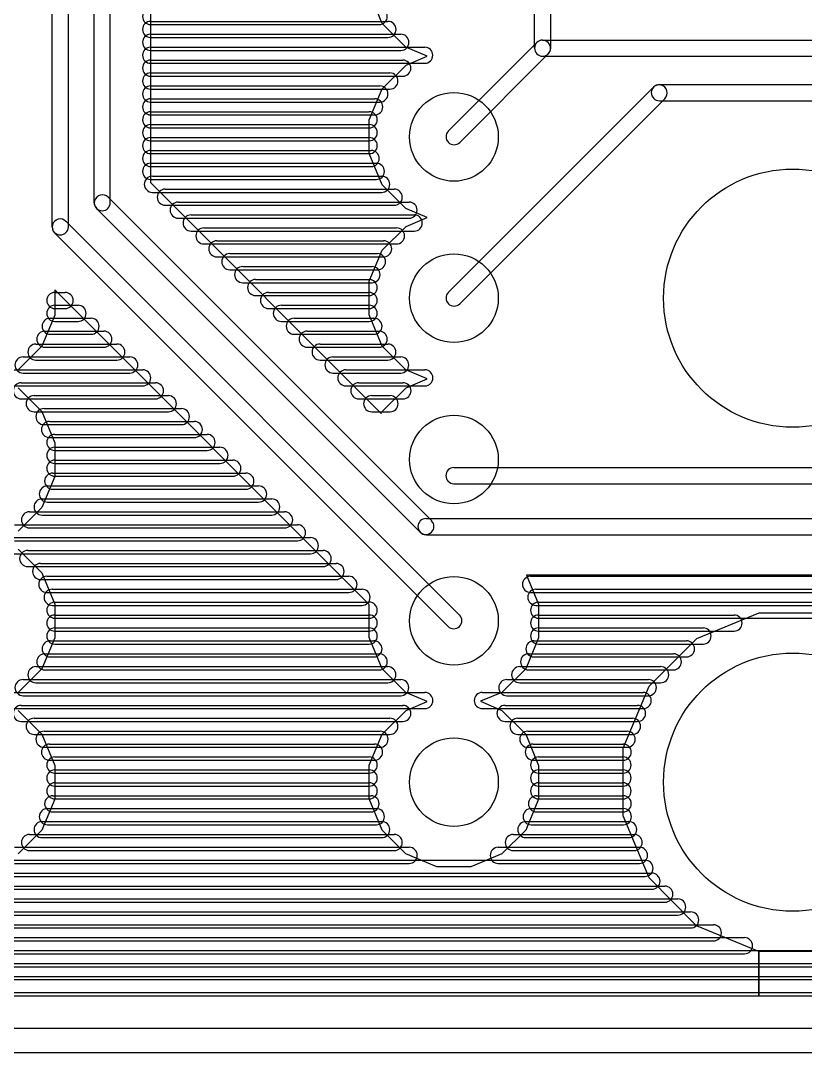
# Model space of a CAD drawing. Extents: x 4625 to 28175, y 45595 to 78045.
# Drawn here: x 16013 to 20879, y 45595 to 51990 of the extents above; entities that cross this region are included whole.
import ezdxf

# ---------------------------------------------------------------- set-up
doc = ezdxf.new("R2010")
doc.units = 0
doc.layers.add('BLACK', color=1, linetype='CONTINUOUS')

msp = doc.modelspace()

# ---------------------------------------------------------------- linework, layer by layer
at = {"layer": 'BLACK'}
for p, q in [((16469, 50862), (16469, 61976)), ((16569, 50862), (16569, 61976)), ((16819, 61976), (16819, 50987)), ((16209, 50712), (16209, 61870)), ((16309, 50712), (16309, 61870)), ((19200, 51820), (19200, 52720)), ((19300, 51820), (19300, 52720)), ((18255, 51973), (18175, 52166)), ((16819, 51986), (18291, 51986)), ((16819, 51986), (18291, 51986)), ((16819, 51986), (18291, 51986)), ((16819, 51966), (18237, 51966)), ((16819, 51966), (18237, 51966)), ((16819, 51966), (18237, 51966)), ((18402, 51825), (18255, 51973)), ((16819, 51906), (18371, 51906)), ((16819, 51906), (18371, 51906)), ((16819, 51906), (18371, 51906)), ((16819, 51886), (18291, 51886)), ((16819, 51886), (18291, 51886)), ((16819, 51886), (18291, 51886)), ((19250, 51870), (24950, 51870)), ((16819, 51826), (18519, 51826)), ((16819, 51826), (18519, 51826)), ((16819, 51826), (18519, 51826)), ((16819, 51806), (18371, 51806)), ((16819, 51806), (18371, 51806)), ((16819, 51806), (18371, 51806)), ((18535, 51770), (18402, 51825)), ((19214, 51855), (18665, 51306)), ((16819, 51746), (18383, 51746)), ((16819, 51746), (18383, 51746)), ((16819, 51746), (18383, 51746)), ((18403, 51715), (18535, 51770)), ((19285, 51784), (18736, 51235)), ((19250, 51770), (24950, 51770)), ((16819, 51726), (18519, 51726)), ((16819, 51726), (18519, 51726)), ((16819, 51726), (18519, 51726)), ((18255, 51568), (18403, 51715)), ((16819, 51666), (18303, 51666)), ((16819, 51666), (18303, 51666)), ((16819, 51666), (18303, 51666)), ((16819, 51646), (18383, 51646)), ((16819, 51646), (18383, 51646)), ((16819, 51646), (18383, 51646)), ((16819, 51586), (18241, 51586)), ((16819, 51586), (18241, 51586)), ((16819, 51586), (18241, 51586)), ((16819, 51566), (18303, 51566)), ((16819, 51566), (18303, 51566)), ((16819, 51566), (18303, 51566)), ((18175, 51375), (18255, 51568)), ((18665, 50306), (19938, 51579)), ((19974, 51594), (21050, 51594)), ((16819, 51506), (18209, 51506)), ((16819, 51506), (18209, 51506)), ((16819, 51506), (18209, 51506)), ((16819, 51486), (18241, 51486)), ((16819, 51486), (18241, 51486)), ((16819, 51486), (18241, 51486)), ((18736, 50235), (20009, 51508)), ((19974, 51494), (21050, 51494)), ((16819, 51426), (18175, 51426)), ((16819, 51426), (18175, 51426)), ((16819, 51426), (18175, 51426)), ((16819, 51406), (18209, 51406)), ((16819, 51406), (18209, 51406)), ((16819, 51406), (18209, 51406)), ((18175, 51166), (18175, 51375)), ((16819, 51346), (18175, 51346)), ((16819, 51346), (18175, 51346)), ((16819, 51346), (18175, 51346)), ((16819, 51326), (18175, 51326)), ((16819, 51326), (18175, 51326)), ((16819, 51326), (18175, 51326)), ((16819, 51266), (18175, 51266)), ((16819, 51266), (18175, 51266)), ((16819, 51266), (18175, 51266)), ((16819, 51246), (18175, 51246)), ((16819, 51246), (18175, 51246)), ((16819, 51246), (18175, 51246)), ((16819, 51186), (18187, 51186)), ((16819, 51186), (18187, 51186)), ((16819, 51186), (18187, 51186)), ((16819, 51166), (18175, 51166)), ((16819, 51166), (18175, 51166)), ((16819, 51166), (18175, 51166)), ((18255, 50973), (18175, 51166)), ((16819, 51106), (18219, 51106)), ((16819, 51106), (18219, 51106)), ((16819, 51106), (18219, 51106)), ((16819, 51086), (18187, 51086)), ((16819, 51086), (18187, 51086)), ((16819, 51086), (18187, 51086)), ((16819, 51006), (18219, 51006)), ((16819, 51006), (18219, 51006)), ((16819, 51006), (18219, 51006)), ((16819, 50987), (18249, 49556)), ((16830, 51026), (18252, 51026)), ((16830, 51026), (18252, 51026)), ((16830, 51026), (18252, 51026)), ((18402, 50825), (18255, 50973)), ((16830, 50926), (18252, 50926)), ((16830, 50926), (18252, 50926)), ((16830, 50926), (18252, 50926)), ((16910, 50946), (18330, 50946)), ((16910, 50946), (18330, 50946)), ((16910, 50946), (18330, 50946)), ((18562, 48890), (16555, 50897)), ((16910, 50846), (18330, 50846)), ((16910, 50846), (18330, 50846)), ((16910, 50846), (18330, 50846)), ((16990, 50866), (18422, 50866)), ((16990, 50866), (18422, 50866)), ((16990, 50866), (18422, 50866)), ((18491, 48819), (16484, 50826)), ((17070, 50786), (18454, 50786)), ((17070, 50786), (18454, 50786)), ((17070, 50786), (18454, 50786)), ((18535, 50770), (18402, 50825)), ((18735, 48306), (16294, 50747)), ((16990, 50766), (18422, 50766)), ((16990, 50766), (18422, 50766)), ((16990, 50766), (18422, 50766)), ((18403, 50715), (18535, 50770)), ((18664, 48235), (16223, 50676)), ((17070, 50686), (18454, 50686)), ((17070, 50686), (18454, 50686)), ((17070, 50686), (18454, 50686)), ((17150, 50706), (18344, 50706)), ((17150, 50706), (18344, 50706)), ((17150, 50706), (18344, 50706)), ((18255, 50568), (18403, 50715)), ((17150, 50606), (18344, 50606)), ((17150, 50606), (18344, 50606)), ((17150, 50606), (18344, 50606)), ((17230, 50626), (18264, 50626)), ((17230, 50626), (18264, 50626)), ((17230, 50626), (18264, 50626)), ((17230, 50526), (18264, 50526)), ((17230, 50526), (18264, 50526)), ((17230, 50526), (18264, 50526)), ((17310, 50546), (18226, 50546)), ((17310, 50546), (18226, 50546)), ((17310, 50546), (18226, 50546)), ((18175, 50375), (18255, 50568)), ((17390, 50466), (18192, 50466)), ((17390, 50466), (18192, 50466)), ((17390, 50466), (18192, 50466)), ((17310, 50446), (18226, 50446)), ((17310, 50446), (18226, 50446)), ((17310, 50446), (18226, 50446)), ((17390, 50366), (18192, 50366)), ((17390, 50366), (18192, 50366)), ((17390, 50366), (18192, 50366)), ((17470, 50386), (18174, 50386)), ((17470, 50386), (18174, 50386)), ((17470, 50386), (18174, 50386)), ((18175, 50166), (18175, 50375)), ((18175, 48371), (16225, 50321)), ((16225, 50321), (16225, 50165)), ((16225, 50306), (16289, 50306)), ((16225, 50306), (16289, 50306)), ((16225, 50306), (16289, 50306)), ((17470, 50286), (18174, 50286)), ((17470, 50286), (18174, 50286)), ((17470, 50286), (18174, 50286)), ((17550, 50306), (18174, 50306)), ((17550, 50306), (18174, 50306)), ((17550, 50306), (18174, 50306)), ((16225, 50226), (16369, 50226)), ((16225, 50226), (16369, 50226)), ((16225, 50226), (16369, 50226)), ((16225, 50206), (16289, 50206)), ((16225, 50206), (16289, 50206)), ((16225, 50206), (16289, 50206)), ((17550, 50206), (18174, 50206)), ((17550, 50206), (18174, 50206)), ((17550, 50206), (18174, 50206)), ((17630, 50226), (18174, 50226)), ((17630, 50226), (18174, 50226)), ((17630, 50226), (18174, 50226)), ((16225, 50165), (16145, 49972)), ((16196, 50146), (16450, 50146)), ((16196, 50146), (16450, 50146)), ((16196, 50146), (16450, 50146)), ((17710, 50146), (18204, 50146)), ((17710, 50146), (18204, 50146)), ((17710, 50146), (18204, 50146)), ((18255, 49973), (18175, 50166)), ((16225, 50126), (16369, 50126)), ((16225, 50126), (16369, 50126)), ((16225, 50126), (16369, 50126)), ((17630, 50126), (18174, 50126)), ((17630, 50126), (18174, 50126)), ((17630, 50126), (18174, 50126)), ((16163, 50066), (16529, 50066)), ((16163, 50066), (16529, 50066)), ((16163, 50066), (16529, 50066)), ((16196, 50046), (16450, 50046)), ((16196, 50046), (16450, 50046)), ((16196, 50046), (16450, 50046)), ((17710, 50046), (18204, 50046)), ((17710, 50046), (18204, 50046)), ((17710, 50046), (18204, 50046)), ((17790, 50066), (18236, 50066)), ((17790, 50066), (18236, 50066)), ((17790, 50066), (18236, 50066)), ((16145, 49972), (15997, 49825)), ((16108, 49986), (16610, 49986)), ((16108, 49986), (16610, 49986)), ((16108, 49986), (16610, 49986)), ((16163, 49966), (16529, 49966)), ((16163, 49966), (16529, 49966)), ((16163, 49966), (16529, 49966)), ((17790, 49966), (18236, 49966)), ((17790, 49966), (18236, 49966)), ((17790, 49966), (18236, 49966)), ((17870, 49986), (18290, 49986)), ((17870, 49986), (18290, 49986)), ((17870, 49986), (18290, 49986)), ((18402, 49825), (18255, 49973)), ((16028, 49906), (16690, 49906)), ((16028, 49906), (16690, 49906)), ((16028, 49906), (16690, 49906)), ((16108, 49886), (16610, 49886)), ((16108, 49886), (16610, 49886)), ((16108, 49886), (16610, 49886)), ((17870, 49886), (18290, 49886)), ((17870, 49886), (18290, 49886)), ((17870, 49886), (18290, 49886)), ((17950, 49906), (18370, 49906)), ((17950, 49906), (18370, 49906)), ((17950, 49906), (18370, 49906)), ((15876, 49826), (16770, 49826)), ((15876, 49826), (16770, 49826)), ((15876, 49826), (16770, 49826)), ((18030, 49826), (18520, 49826)), ((18030, 49826), (18520, 49826)), ((18030, 49826), (18520, 49826)), ((18535, 49770), (18402, 49825)), ((16028, 49806), (16690, 49806)), ((16028, 49806), (16690, 49806)), ((16028, 49806), (16690, 49806)), ((17950, 49806), (18370, 49806)), ((17950, 49806), (18370, 49806)), ((17950, 49806), (18370, 49806)), ((18403, 49715), (18535, 49770)), ((15876, 49726), (16770, 49726)), ((15876, 49726), (16770, 49726)), ((15876, 49726), (16770, 49726)), ((15998, 49715), (16145, 49567)), ((16017, 49746), (16849, 49746)), ((16017, 49746), (16849, 49746)), ((16017, 49746), (16849, 49746)), ((18030, 49726), (18520, 49726)), ((18030, 49726), (18520, 49726)), ((18030, 49726), (18520, 49726)), ((18110, 49746), (18384, 49746)), ((18110, 49746), (18384, 49746)), ((18110, 49746), (18384, 49746)), ((18255, 49568), (18403, 49715)), ((16017, 49646), (16849, 49646)), ((16017, 49646), (16849, 49646)), ((16017, 49646), (16849, 49646)), ((16097, 49666), (16929, 49666)), ((16097, 49666), (16929, 49666)), ((16097, 49666), (16929, 49666)), ((18110, 49646), (18384, 49646)), ((18110, 49646), (18384, 49646)), ((18110, 49646), (18384, 49646)), ((18190, 49666), (18304, 49666)), ((18190, 49666), (18304, 49666)), ((18190, 49666), (18304, 49666)), ((16097, 49566), (16929, 49566)), ((16097, 49566), (16929, 49566)), ((16097, 49566), (16929, 49566)), ((16145, 49567), (16225, 49374)), ((16158, 49586), (17010, 49586)), ((16158, 49586), (17010, 49586)), ((16158, 49586), (17010, 49586)), ((18190, 49566), (18304, 49566)), ((18190, 49566), (18304, 49566)), ((18190, 49566), (18304, 49566)), ((18249, 49556), (18255, 49568)), ((16192, 49506), (17090, 49506)), ((16192, 49506), (17090, 49506)), ((16192, 49506), (17090, 49506)), ((16158, 49486), (17010, 49486)), ((16158, 49486), (17010, 49486)), ((16158, 49486), (17010, 49486)), ((16192, 49406), (17090, 49406)), ((16192, 49406), (17090, 49406)), ((16192, 49406), (17090, 49406)), ((16225, 49426), (17169, 49426)), ((16225, 49426), (17169, 49426)), ((16225, 49426), (17169, 49426)), ((16225, 49374), (16225, 49165)), ((16225, 49346), (17249, 49346)), ((16225, 49346), (17249, 49346)), ((16225, 49346), (17249, 49346)), ((16225, 49326), (17169, 49326)), ((16225, 49326), (17169, 49326)), ((16225, 49326), (17169, 49326)), ((16225, 49266), (17329, 49266)), ((16225, 49266), (17329, 49266)), ((16225, 49266), (17329, 49266)), ((16225, 49246), (17249, 49246)), ((16225, 49246), (17249, 49246)), ((16225, 49246), (17249, 49246)), ((16212, 49186), (17410, 49186)), ((16212, 49186), (17410, 49186)), ((16212, 49186), (17410, 49186)), ((18700, 49220), (21496, 49220)), ((16225, 49165), (16145, 48972)), ((16225, 49166), (17329, 49166)), ((16225, 49166), (17329, 49166)), ((16225, 49166), (17329, 49166)), ((18700, 49120), (21496, 49120)), ((16179, 49106), (17489, 49106)), ((16179, 49106), (17489, 49106)), ((16179, 49106), (17489, 49106)), ((16212, 49086), (17410, 49086)), ((16212, 49086), (17410, 49086)), ((16212, 49086), (17410, 49086)), ((16146, 49026), (17570, 49026)), ((16146, 49026), (17570, 49026)), ((16146, 49026), (17570, 49026)), ((16179, 49006), (17489, 49006)), ((16179, 49006), (17489, 49006)), ((16179, 49006), (17489, 49006)), ((16145, 48972), (15997, 48825)), ((16068, 48946), (17650, 48946)), ((16068, 48946), (17650, 48946)), ((16068, 48946), (17650, 48946)), ((16146, 48926), (17570, 48926)), ((16146, 48926), (17570, 48926)), ((16146, 48926), (17570, 48926)), ((15974, 48866), (17730, 48866)), ((15974, 48866), (17730, 48866)), ((15974, 48866), (17730, 48866)), ((18527, 48904), (24915, 48904)), ((16068, 48846), (17650, 48846)), ((16068, 48846), (17650, 48846)), ((16068, 48846), (17650, 48846)), ((18527, 48804), (24915, 48804)), ((15948, 48786), (17810, 48786)), ((15948, 48786), (17810, 48786)), ((15948, 48786), (17810, 48786)), ((15974, 48766), (17730, 48766)), ((15974, 48766), (17730, 48766)), ((15974, 48766), (17730, 48766)), ((15948, 48686), (17810, 48686)), ((15948, 48686), (17810, 48686)), ((15948, 48686), (17810, 48686)), ((15998, 48715), (16145, 48567)), ((16057, 48706), (17889, 48706)), ((16057, 48706), (17889, 48706)), ((16057, 48706), (17889, 48706)), ((16057, 48606), (17889, 48606)), ((16057, 48606), (17889, 48606)), ((16057, 48606), (17889, 48606)), ((16137, 48626), (17969, 48626)), ((16137, 48626), (17969, 48626)), ((16137, 48626), (17969, 48626)), ((16145, 48567), (16225, 48374)), ((16175, 48546), (18049, 48546)), ((16175, 48546), (18049, 48546)), ((16175, 48546), (18049, 48546)), ((22049, 48554), (19150, 48554)), ((19150, 48554), (19225, 48374)), ((19175, 48546), (22025, 48546)), ((19175, 48546), (22025, 48546)), ((19175, 48546), (22025, 48546)), ((16137, 48526), (17969, 48526)), ((16137, 48526), (17969, 48526)), ((16137, 48526), (17969, 48526)), ((16175, 48446), (18049, 48446)), ((16175, 48446), (18049, 48446)), ((16175, 48446), (18049, 48446)), ((16208, 48466), (18130, 48466)), ((16208, 48466), (18130, 48466)), ((16208, 48466), (18130, 48466)), ((19175, 48446), (22025, 48446)), ((19175, 48446), (22025, 48446)), ((19175, 48446), (22025, 48446)), ((19208, 48466), (21992, 48466)), ((19208, 48466), (21992, 48466)), ((19208, 48466), (21992, 48466)), ((16208, 48366), (18130, 48366)), ((16208, 48366), (18130, 48366)), ((16208, 48366), (18130, 48366)), ((16225, 48386), (18175, 48386)), ((16225, 48386), (18175, 48386)), ((16225, 48386), (18175, 48386)), ((16225, 48374), (16225, 48165)), ((18175, 48166), (18175, 48371)), ((19208, 48366), (21992, 48366)), ((19208, 48366), (21992, 48366)), ((19208, 48366), (21992, 48366)), ((19225, 48386), (21975, 48386)), ((19225, 48386), (21975, 48386)), ((19225, 48386), (21975, 48386)), ((19225, 48374), (19225, 48165)), ((16225, 48306), (18175, 48306)), ((16225, 48306), (18175, 48306)), ((16225, 48306), (18175, 48306)), ((19225, 48306), (20437, 48306)), ((19225, 48306), (20437, 48306)), ((19225, 48306), (20437, 48306)), ((20206, 48160), (20592, 48320)), ((20592, 48320), (21010, 48320)), ((16225, 48286), (18175, 48286)), ((16225, 48286), (18175, 48286)), ((16225, 48286), (18175, 48286)), ((16225, 48226), (18175, 48226)), ((16225, 48226), (18175, 48226)), ((16225, 48226), (18175, 48226)), ((19225, 48286), (21975, 48286)), ((19225, 48286), (21975, 48286)), ((19225, 48286), (21975, 48286)), ((19225, 48226), (20245, 48226)), ((19225, 48226), (20245, 48226)), ((19225, 48226), (20245, 48226)), ((16225, 48165), (16145, 47972)), ((16225, 48206), (18175, 48206)), ((16225, 48206), (18175, 48206)), ((16225, 48206), (18175, 48206)), ((18255, 47973), (18175, 48166)), ((19225, 48165), (19145, 47972)), ((19225, 48206), (20437, 48206)), ((19225, 48206), (20437, 48206)), ((19225, 48206), (20437, 48206)), ((19910, 47865), (20206, 48160)), ((16196, 48146), (18204, 48146)), ((16196, 48146), (18204, 48146)), ((16196, 48146), (18204, 48146)), ((16225, 48126), (18175, 48126)), ((16225, 48126), (18175, 48126)), ((16225, 48126), (18175, 48126)), ((19196, 48146), (20142, 48146)), ((19196, 48146), (20142, 48146)), ((19196, 48146), (20142, 48146)), ((19225, 48126), (20245, 48126)), ((19225, 48126), (20245, 48126)), ((19225, 48126), (20245, 48126)), ((16163, 48066), (18237, 48066)), ((16163, 48066), (18237, 48066)), ((16163, 48066), (18237, 48066)), ((16196, 48046), (18204, 48046)), ((16196, 48046), (18204, 48046)), ((16196, 48046), (18204, 48046)), ((19163, 48066), (20061, 48066)), ((19163, 48066), (20061, 48066)), ((19163, 48066), (20061, 48066)), ((19196, 48046), (20142, 48046)), ((19196, 48046), (20142, 48046)), ((19196, 48046), (20142, 48046)), ((16145, 47972), (15997, 47825)), ((16108, 47986), (18290, 47986)), ((16108, 47986), (18290, 47986)), ((16108, 47986), (18290, 47986)), ((18402, 47825), (18255, 47973)), ((19145, 47972), (18997, 47825)), ((19108, 47986), (19982, 47986)), ((19108, 47986), (19982, 47986)), ((19108, 47986), (19982, 47986)), ((16028, 47906), (18370, 47906)), ((16028, 47906), (18370, 47906)), ((16028, 47906), (18370, 47906)), ((16163, 47966), (18237, 47966)), ((16163, 47966), (18237, 47966)), ((16163, 47966), (18237, 47966)), ((19028, 47906), (19906, 47906)), ((19028, 47906), (19906, 47906)), ((19028, 47906), (19906, 47906)), ((19163, 47966), (20061, 47966)), ((19163, 47966), (20061, 47966)), ((19163, 47966), (20061, 47966)), ((16108, 47886), (18290, 47886)), ((16108, 47886), (18290, 47886)), ((16108, 47886), (18290, 47886)), ((19108, 47886), (19982, 47886)), ((19108, 47886), (19982, 47886)), ((19108, 47886), (19982, 47886)), ((19750, 47480), (19910, 47865)), ((15876, 47826), (18520, 47826)), ((15876, 47826), (18520, 47826)), ((15876, 47826), (18520, 47826)), ((16028, 47806), (18370, 47806)), ((16028, 47806), (18370, 47806)), ((16028, 47806), (18370, 47806)), ((18535, 47770), (18402, 47825)), ((18997, 47825), (18864, 47771)), ((18876, 47826), (19874, 47826)), ((18876, 47826), (19874, 47826)), ((18876, 47826), (19874, 47826)), ((19028, 47806), (19906, 47806)), ((19028, 47806), (19906, 47806)), ((19028, 47806), (19906, 47806)), ((15876, 47726), (18520, 47726)), ((15876, 47726), (18520, 47726)), ((15876, 47726), (18520, 47726)), ((15998, 47715), (16145, 47567)), ((16017, 47746), (18383, 47746)), ((16017, 47746), (18383, 47746)), ((16017, 47746), (18383, 47746)), ((18255, 47568), (18403, 47715)), ((18403, 47715), (18535, 47770)), ((18864, 47771), (18998, 47715)), ((18876, 47726), (19874, 47726)), ((18876, 47726), (19874, 47726)), ((18876, 47726), (19874, 47726)), ((18998, 47715), (19145, 47567)), ((19017, 47746), (19839, 47746)), ((19017, 47746), (19839, 47746)), ((19017, 47746), (19839, 47746)), ((16097, 47666), (18303, 47666)), ((16097, 47666), (18303, 47666)), ((16097, 47666), (18303, 47666)), ((19097, 47666), (19807, 47666)), ((19097, 47666), (19807, 47666)), ((19097, 47666), (19807, 47666)), ((16017, 47646), (18383, 47646)), ((16017, 47646), (18383, 47646)), ((16017, 47646), (18383, 47646)), ((16158, 47586), (18242, 47586)), ((16158, 47586), (18242, 47586)), ((16158, 47586), (18242, 47586)), ((19017, 47646), (19839, 47646)), ((19017, 47646), (19839, 47646)), ((19017, 47646), (19839, 47646)), ((19158, 47586), (19774, 47586)), ((19158, 47586), (19774, 47586)), ((19158, 47586), (19774, 47586)), ((16097, 47566), (18303, 47566)), ((16097, 47566), (18303, 47566)), ((16097, 47566), (18303, 47566)), ((16145, 47567), (16225, 47374)), ((18175, 47375), (18255, 47568)), ((19097, 47566), (19807, 47566)), ((19097, 47566), (19807, 47566)), ((19097, 47566), (19807, 47566)), ((19145, 47567), (19225, 47374)), ((16158, 47486), (18242, 47486)), ((16158, 47486), (18242, 47486)), ((16158, 47486), (18242, 47486)), ((16192, 47506), (18208, 47506)), ((16192, 47506), (18208, 47506)), ((16192, 47506), (18208, 47506)), ((19158, 47486), (19774, 47486)), ((19158, 47486), (19774, 47486)), ((19158, 47486), (19774, 47486)), ((19192, 47506), (19750, 47506)), ((19192, 47506), (19750, 47506)), ((19192, 47506), (19750, 47506)), ((19750, 47062), (19750, 47480)), ((16192, 47406), (18208, 47406)), ((16192, 47406), (18208, 47406)), ((16192, 47406), (18208, 47406)), ((16225, 47426), (18175, 47426)), ((16225, 47426), (18175, 47426)), ((16225, 47426), (18175, 47426)), ((19192, 47406), (19750, 47406)), ((19192, 47406), (19750, 47406)), ((19192, 47406), (19750, 47406)), ((19225, 47426), (19749, 47426)), ((19225, 47426), (19749, 47426)), ((19225, 47426), (19749, 47426)), ((16225, 47374), (16225, 47165)), ((16225, 47346), (18175, 47346)), ((16225, 47346), (18175, 47346)), ((16225, 47346), (18175, 47346)), ((18175, 47166), (18175, 47375)), ((19225, 47374), (19225, 47165)), ((19225, 47346), (19749, 47346)), ((19225, 47346), (19749, 47346)), ((19225, 47346), (19749, 47346)), ((16225, 47326), (18175, 47326)), ((16225, 47326), (18175, 47326)), ((16225, 47326), (18175, 47326)), ((16225, 47266), (18175, 47266)), ((16225, 47266), (18175, 47266)), ((16225, 47266), (18175, 47266)), ((19225, 47326), (19749, 47326)), ((19225, 47326), (19749, 47326)), ((19225, 47326), (19749, 47326)), ((19225, 47266), (19749, 47266)), ((19225, 47266), (19749, 47266)), ((19225, 47266), (19749, 47266)), ((16225, 47246), (18175, 47246)), ((16225, 47246), (18175, 47246)), ((16225, 47246), (18175, 47246)), ((19225, 47246), (19749, 47246)), ((19225, 47246), (19749, 47246)), ((19225, 47246), (19749, 47246)), ((16225, 47165), (16145, 46972)), ((16212, 47186), (18186, 47186)), ((16212, 47186), (18186, 47186)), ((16212, 47186), (18186, 47186)), ((16225, 47166), (18175, 47166)), ((16225, 47166), (18175, 47166)), ((16225, 47166), (18175, 47166)), ((18255, 46973), (18175, 47166)), ((19225, 47165), (19145, 46972)), ((19212, 47186), (19750, 47186)), ((19212, 47186), (19750, 47186)), ((19212, 47186), (19750, 47186)), ((19225, 47166), (19749, 47166)), ((19225, 47166), (19749, 47166)), ((19225, 47166), (19749, 47166)), ((16179, 47106), (18219, 47106)), ((16179, 47106), (18219, 47106)), ((16179, 47106), (18219, 47106)), ((16212, 47086), (18186, 47086)), ((16212, 47086), (18186, 47086)), ((16212, 47086), (18186, 47086)), ((19179, 47106), (19751, 47106)), ((19179, 47106), (19751, 47106)), ((19179, 47106), (19751, 47106)), ((19212, 47086), (19750, 47086)), ((19212, 47086), (19750, 47086)), ((19212, 47086), (19750, 47086)), ((16146, 47026), (18252, 47026)), ((16146, 47026), (18252, 47026)), ((16146, 47026), (18252, 47026)), ((19146, 47026), (19784, 47026)), ((19146, 47026), (19784, 47026)), ((19146, 47026), (19784, 47026)), ((19910, 46676), (19750, 47062)), ((16145, 46972), (15997, 46825)), ((16068, 46946), (18330, 46946)), ((16068, 46946), (18330, 46946)), ((16068, 46946), (18330, 46946)), ((16179, 47006), (18219, 47006)), ((16179, 47006), (18219, 47006)), ((16179, 47006), (18219, 47006)), ((18402, 46825), (18255, 46973)), ((19145, 46972), (18997, 46825)), ((19068, 46946), (19818, 46946)), ((19068, 46946), (19818, 46946)), ((19068, 46946), (19818, 46946)), ((19179, 47006), (19751, 47006)), ((19179, 47006), (19751, 47006)), ((19179, 47006), (19751, 47006)), ((16146, 46926), (18252, 46926)), ((16146, 46926), (18252, 46926)), ((16146, 46926), (18252, 46926)), ((19146, 46926), (19784, 46926)), ((19146, 46926), (19784, 46926)), ((19146, 46926), (19784, 46926)), ((15975, 46866), (18423, 46866)), ((15975, 46866), (18423, 46866)), ((15975, 46866), (18423, 46866)), ((16068, 46846), (18330, 46846)), ((16068, 46846), (18330, 46846)), ((16068, 46846), (18330, 46846)), ((18595, 46745), (18402, 46825)), ((18997, 46825), (18804, 46745)), ((18975, 46866), (19851, 46866)), ((18975, 46866), (19851, 46866)), ((18975, 46866), (19851, 46866)), ((19068, 46846), (19818, 46846)), ((19068, 46846), (19818, 46846)), ((19068, 46846), (19818, 46846)), ((15015, 46786), (19885, 46786)), ((15015, 46786), (19885, 46786)), ((15015, 46786), (19885, 46786)), ((15975, 46766), (18423, 46766)), ((15975, 46766), (18423, 46766)), ((15975, 46766), (18423, 46766)), ((18975, 46766), (19851, 46766)), ((18975, 46766), (19851, 46766)), ((18975, 46766), (19851, 46766)), ((14970, 46706), (19928, 46706)), ((14970, 46706), (19928, 46706)), ((14970, 46706), (19928, 46706)), ((18804, 46745), (18595, 46745)), ((14890, 46626), (20008, 46626)), ((14890, 46626), (20008, 46626)), ((14890, 46626), (20008, 46626)), ((15015, 46686), (19885, 46686)), ((15015, 46686), (19885, 46686)), ((15015, 46686), (19885, 46686)), ((20205, 46380), (19910, 46676)), ((14970, 46606), (19928, 46606)), ((14970, 46606), (19928, 46606)), ((14970, 46606), (19928, 46606)), ((14810, 46546), (20088, 46546)), ((14810, 46546), (20088, 46546)), ((14810, 46546), (20088, 46546)), ((14890, 46526), (20008, 46526)), ((14890, 46526), (20008, 46526)), ((14890, 46526), (20008, 46526)), ((14730, 46466), (20168, 46466)), ((14730, 46466), (20168, 46466)), ((14730, 46466), (20168, 46466)), ((14810, 46446), (20088, 46446)), ((14810, 46446), (20088, 46446)), ((14810, 46446), (20088, 46446)), ((14587, 46386), (20309, 46386)), ((14587, 46386), (20309, 46386)), ((14587, 46386), (20309, 46386)), ((20590, 46220), (20205, 46380)), ((14394, 46306), (20502, 46306)), ((14394, 46306), (20502, 46306)), ((14394, 46306), (20502, 46306)), ((14730, 46366), (20168, 46366)), ((14730, 46366), (20168, 46366)), ((14730, 46366), (20168, 46366)), ((14587, 46286), (20309, 46286)), ((14587, 46286), (20309, 46286)), ((14587, 46286), (20309, 46286)), ((6790, 46226), (26110, 46226)), ((6790, 46226), (26110, 46226)), ((6790, 46226), (26110, 46226)), ((14394, 46206), (20502, 46206)), ((14394, 46206), (20502, 46206)), ((14394, 46206), (20502, 46206)), ((20590, 45945), (20590, 46220)), ((21008, 46220), (20590, 46220)), ((20590, 46220), (20590, 45945)), ((6710, 46146), (26188, 46146)), ((6710, 46146), (26188, 46146)), ((6710, 46146), (26188, 46146)), ((6790, 46126), (26110, 46126)), ((6790, 46126), (26110, 46126)), ((6790, 46126), (26110, 46126)), ((6630, 46066), (26268, 46066)), ((6630, 46066), (26268, 46066)), ((6630, 46066), (26268, 46066)), ((6710, 46046), (26188, 46046)), ((6710, 46046), (26188, 46046)), ((6710, 46046), (26188, 46046)), ((6630, 45966), (26268, 45966)), ((6630, 45966), (26268, 45966)), ((6630, 45966), (26268, 45966)), ((13890, 45945), (20590, 45945)), ((20590, 45945), (25395, 45945)), ((4700, 45745), (28100, 45745)), ((4700, 45595), (28100, 45595))]:
    msp.add_line(p, q, dxfattribs=at)
for centre, radius in [((18700, 51270), 275), ((20800, 50270), 800), ((18700, 50270), 275), ((18700, 49270), 275), ((18700, 48270), 275), ((20800, 47270), 800), ((18700, 47270), 275)]:
    msp.add_circle(centre, radius, dxfattribs=at)
for centre, start, end in [((16819, 52016), 90, 270), ((16819, 52016), 90, 270), ((16819, 52016), 90, 270), ((18237, 52016), 270, 450), ((18237, 52016), 270, 450), ((18237, 52016), 270, 450), ((16819, 51936), 90, 270), ((16819, 51936), 90, 270), ((16819, 51936), 90, 270), ((18291, 51936), 270, 450), ((18291, 51936), 270, 450), ((18291, 51936), 270, 450), ((16819, 51856), 90, 270), ((16819, 51856), 90, 270), ((16819, 51856), 90, 270), ((18371, 51856), 270, 450), ((18371, 51856), 270, 450), ((18371, 51856), 270, 450), ((19250, 51820), 90, 270), ((19249, 51819), -45, 135), ((16819, 51776), 90, 270), ((16819, 51776), 90, 270), ((16819, 51776), 90, 270), ((18519, 51776), 270, 450), ((18519, 51776), 270, 450), ((18519, 51776), 270, 450), ((19250, 51820), 180, 360), ((16819, 51696), 90, 270), ((16819, 51696), 90, 270), ((16819, 51696), 90, 270), ((18383, 51696), 270, 450), ((18383, 51696), 270, 450), ((18383, 51696), 270, 450), ((16819, 51616), 90, 270), ((16819, 51616), 90, 270), ((16819, 51616), 90, 270), ((18303, 51616), 270, 450), ((18303, 51616), 270, 450), ((18303, 51616), 270, 450), ((16819, 51536), 90, 270), ((16819, 51536), 90, 270), ((16819, 51536), 90, 270), ((18241, 51536), 270, 450), ((18241, 51536), 270, 450), ((18241, 51536), 270, 450), ((19974, 51544), 90, 270), ((19973, 51543), 315, 495), ((16819, 51456), 90, 270), ((16819, 51456), 90, 270), ((16819, 51456), 90, 270), ((18209, 51456), 270, 450), ((18209, 51456), 270, 450), ((18209, 51456), 270, 450), ((16819, 51376), 90, 270), ((16819, 51376), 90, 270), ((16819, 51376), 90, 270), ((18175, 51376), 270, 450), ((18175, 51376), 270, 450), ((18175, 51376), 270, 450), ((16819, 51296), 90, 270), ((16819, 51296), 90, 270), ((16819, 51296), 90, 270), ((18175, 51296), 270, 450), ((18175, 51296), 270, 450), ((18175, 51296), 270, 450), ((18701, 51271), 135, 315), ((16819, 51216), 90, 270), ((16819, 51216), 90, 270), ((16819, 51216), 90, 270), ((18175, 51216), 270, 450), ((18175, 51216), 270, 450), ((18175, 51216), 270, 450), ((16819, 51136), 90, 270), ((16819, 51136), 90, 270), ((16819, 51136), 90, 270), ((18187, 51136), 270, 450), ((18187, 51136), 270, 450), ((18187, 51136), 270, 450), ((16819, 51056), 90, 270), ((16819, 51056), 90, 270), ((16819, 51056), 90, 270), ((18219, 51056), 270, 450), ((18219, 51056), 270, 450), ((18219, 51056), 270, 450), ((16830, 50976), 90, 270), ((16830, 50976), 90, 270), ((16830, 50976), 90, 270), ((18252, 50976), 270, 450), ((18252, 50976), 270, 450), ((18252, 50976), 270, 450), ((16520, 50861), 405, 585), ((16910, 50896), 90, 270), ((16910, 50896), 90, 270), ((16910, 50896), 90, 270), ((18330, 50896), 270, 450), ((18330, 50896), 270, 450), ((18330, 50896), 270, 450), ((16519, 50862), 180, 360), ((16990, 50816), 90, 270), ((16990, 50816), 90, 270), ((16990, 50816), 90, 270), ((18422, 50816), 270, 450), ((18422, 50816), 270, 450), ((18422, 50816), 270, 450), ((17070, 50736), 90, 270), ((17070, 50736), 90, 270), ((17070, 50736), 90, 270), ((18454, 50736), 270, 450), ((18454, 50736), 270, 450), ((18454, 50736), 270, 450), ((16259, 50711), 405, 585), ((16259, 50712), 180, 360), ((17150, 50656), 90, 270), ((17150, 50656), 90, 270), ((17150, 50656), 90, 270), ((18344, 50656), 270, 450), ((18344, 50656), 270, 450), ((18344, 50656), 270, 450), ((17230, 50576), 90, 270), ((17230, 50576), 90, 270), ((17230, 50576), 90, 270), ((18264, 50576), 270, 450), ((18264, 50576), 270, 450), ((18264, 50576), 270, 450), ((17310, 50496), 90, 270), ((17310, 50496), 90, 270), ((17310, 50496), 90, 270), ((18226, 50496), 270, 450), ((18226, 50496), 270, 450), ((18226, 50496), 270, 450), ((17390, 50416), 90, 270), ((17390, 50416), 90, 270), ((17390, 50416), 90, 270), ((18192, 50416), 270, 450), ((18192, 50416), 270, 450), ((18192, 50416), 270, 450), ((17470, 50336), 90, 270), ((17470, 50336), 90, 270), ((17470, 50336), 90, 270), ((18174, 50336), 270, 450), ((18174, 50336), 270, 450), ((18174, 50336), 270, 450), ((16225, 50256), 90, 270), ((16225, 50256), 90, 270), ((16225, 50256), 90, 270), ((16289, 50256), 270, 450), ((16289, 50256), 270, 450), ((16289, 50256), 270, 450), ((17550, 50256), 90, 270), ((17550, 50256), 90, 270), ((17550, 50256), 90, 270), ((18174, 50256), 270, 450), ((18174, 50256), 270, 450), ((18174, 50256), 270, 450), ((18701, 50271), 135, 315), ((16225, 50176), 90, 270), ((16225, 50176), 90, 270), ((16225, 50176), 90, 270), ((16369, 50176), 270, 450), ((16369, 50176), 270, 450), ((16369, 50176), 270, 450), ((17630, 50176), 90, 270), ((17630, 50176), 90, 270), ((17630, 50176), 90, 270), ((18174, 50176), 270, 450), ((18174, 50176), 270, 450), ((18174, 50176), 270, 450), ((16196, 50096), 90, 270), ((16196, 50096), 90, 270), ((16196, 50096), 90, 270), ((16450, 50096), 270, 450), ((16450, 50096), 270, 450), ((16450, 50096), 270, 450), ((17710, 50096), 90, 270), ((17710, 50096), 90, 270), ((17710, 50096), 90, 270), ((18204, 50096), 270, 450), ((18204, 50096), 270, 450), ((18204, 50096), 270, 450), ((16163, 50016), 90, 270), ((16163, 50016), 90, 270), ((16163, 50016), 90, 270), ((16529, 50016), 270, 450), ((16529, 50016), 270, 450), ((16529, 50016), 270, 450), ((17790, 50016), 90, 270), ((17790, 50016), 90, 270), ((17790, 50016), 90, 270), ((18236, 50016), 270, 450), ((18236, 50016), 270, 450), ((18236, 50016), 270, 450), ((16108, 49936), 90, 270), ((16108, 49936), 90, 270), ((16108, 49936), 90, 270), ((16610, 49936), 270, 450), ((16610, 49936), 270, 450), ((16610, 49936), 270, 450), ((17870, 49936), 90, 270), ((17870, 49936), 90, 270), ((17870, 49936), 90, 270), ((18290, 49936), 270, 450), ((18290, 49936), 270, 450), ((18290, 49936), 270, 450), ((16028, 49856), 90, 270), ((16028, 49856), 90, 270), ((16028, 49856), 90, 270), ((16690, 49856), 270, 450), ((16690, 49856), 270, 450), ((16690, 49856), 270, 450), ((17950, 49856), 90, 270), ((17950, 49856), 90, 270), ((17950, 49856), 90, 270), ((18370, 49856), 270, 450), ((18370, 49856), 270, 450), ((18370, 49856), 270, 450), ((16770, 49776), 270, 450), ((16770, 49776), 270, 450), ((16770, 49776), 270, 450), ((18030, 49776), 90, 270), ((18030, 49776), 90, 270), ((18030, 49776), 90, 270), ((18520, 49776), 270, 450), ((18520, 49776), 270, 450), ((18520, 49776), 270, 450), ((16017, 49696), 90, 270), ((16017, 49696), 90, 270), ((16017, 49696), 90, 270), ((16849, 49696), 270, 450), ((16849, 49696), 270, 450), ((16849, 49696), 270, 450), ((18110, 49696), 90, 270), ((18110, 49696), 90, 270), ((18110, 49696), 90, 270), ((18384, 49696), 270, 450), ((18384, 49696), 270, 450), ((18384, 49696), 270, 450), ((16097, 49616), 90, 270), ((16097, 49616), 90, 270), ((16097, 49616), 90, 270), ((16929, 49616), 270, 450), ((16929, 49616), 270, 450), ((16929, 49616), 270, 450), ((18190, 49616), 90, 270), ((18190, 49616), 90, 270), ((18190, 49616), 90, 270), ((18304, 49616), 270, 450), ((18304, 49616), 270, 450), ((18304, 49616), 270, 450), ((16158, 49536), 90, 270), ((16158, 49536), 90, 270), ((16158, 49536), 90, 270), ((17010, 49536), 270, 450), ((17010, 49536), 270, 450), ((17010, 49536), 270, 450), ((16192, 49456), 90, 270), ((16192, 49456), 90, 270), ((16192, 49456), 90, 270), ((17090, 49456), 270, 450), ((17090, 49456), 270, 450), ((17090, 49456), 270, 450), ((16225, 49376), 90, 270), ((16225, 49376), 90, 270), ((16225, 49376), 90, 270), ((17169, 49376), 270, 450), ((17169, 49376), 270, 450), ((17169, 49376), 270, 450), ((16225, 49296), 90, 270), ((16225, 49296), 90, 270), ((16225, 49296), 90, 270), ((17249, 49296), 270, 450), ((17249, 49296), 270, 450), ((17249, 49296), 270, 450), ((16225, 49216), 90, 270), ((16225, 49216), 90, 270), ((16225, 49216), 90, 270), ((17329, 49216), 270, 450), ((17329, 49216), 270, 450), ((17329, 49216), 270, 450), ((16212, 49136), 90, 270), ((16212, 49136), 90, 270), ((16212, 49136), 90, 270), ((17410, 49136), 270, 450), ((17410, 49136), 270, 450), ((17410, 49136), 270, 450), ((18700, 49170), 90, 270), ((16179, 49056), 90, 270), ((16179, 49056), 90, 270), ((16179, 49056), 90, 270), ((17489, 49056), 270, 450), ((17489, 49056), 270, 450), ((17489, 49056), 270, 450), ((16146, 48976), 90, 270), ((16146, 48976), 90, 270), ((16146, 48976), 90, 270), ((17570, 48976), 270, 450), ((17570, 48976), 270, 450), ((17570, 48976), 270, 450), ((16068, 48896), 90, 270), ((16068, 48896), 90, 270), ((16068, 48896), 90, 270), ((17650, 48896), 270, 450), ((17650, 48896), 270, 450), ((17650, 48896), 270, 450), ((17730, 48816), 270, 450), ((17730, 48816), 270, 450), ((17730, 48816), 270, 450), ((18527, 48854), 90, 270), ((18526, 48855), 225, 405), ((17810, 48736), 270, 450), ((17810, 48736), 270, 450), ((17810, 48736), 270, 450), ((16057, 48656), 90, 270), ((16057, 48656), 90, 270), ((16057, 48656), 90, 270), ((17889, 48656), 270, 450), ((17889, 48656), 270, 450), ((17889, 48656), 270, 450), ((16137, 48576), 90, 270), ((16137, 48576), 90, 270), ((16137, 48576), 90, 270), ((17969, 48576), 270, 450), ((17969, 48576), 270, 450), ((17969, 48576), 270, 450), ((16175, 48496), 90, 270), ((16175, 48496), 90, 270), ((16175, 48496), 90, 270), ((18049, 48496), 270, 450), ((18049, 48496), 270, 450), ((18049, 48496), 270, 450), ((19175, 48496), 90, 270), ((19175, 48496), 90, 270), ((19175, 48496), 90, 270), ((16208, 48416), 90, 270), ((16208, 48416), 90, 270), ((16208, 48416), 90, 270), ((18130, 48416), 270, 450), ((18130, 48416), 270, 450), ((18130, 48416), 270, 450), ((19208, 48416), 90, 270), ((19208, 48416), 90, 270), ((19208, 48416), 90, 270), ((16225, 48336), 90, 270), ((16225, 48336), 90, 270), ((16225, 48336), 90, 270), ((18175, 48336), 270, 450), ((18175, 48336), 270, 450), ((18175, 48336), 270, 450), ((19225, 48336), 90, 270), ((19225, 48336), 90, 270), ((19225, 48336), 90, 270), ((16225, 48256), 90, 270), ((16225, 48256), 90, 270), ((16225, 48256), 90, 270), ((18175, 48256), 270, 450), ((18175, 48256), 270, 450), ((18175, 48256), 270, 450), ((18699, 48271), 225, 405), ((19225, 48256), 90, 270), ((19225, 48256), 90, 270), ((19225, 48256), 90, 270), ((20437, 48256), 270, 450), ((20437, 48256), 270, 450), ((20437, 48256), 270, 450), ((16225, 48176), 90, 270), ((16225, 48176), 90, 270), ((16225, 48176), 90, 270), ((18175, 48176), 270, 450), ((18175, 48176), 270, 450), ((18175, 48176), 270, 450), ((19225, 48176), 90, 270), ((19225, 48176), 90, 270), ((19225, 48176), 90, 270), ((20245, 48176), 270, 450), ((20245, 48176), 270, 450), ((20245, 48176), 270, 450), ((16196, 48096), 90, 270), ((16196, 48096), 90, 270), ((16196, 48096), 90, 270), ((18204, 48096), 270, 450), ((18204, 48096), 270, 450), ((18204, 48096), 270, 450), ((19196, 48096), 90, 270), ((19196, 48096), 90, 270), ((19196, 48096), 90, 270), ((20142, 48096), 270, 450), ((20142, 48096), 270, 450), ((20142, 48096), 270, 450), ((16163, 48016), 90, 270), ((16163, 48016), 90, 270), ((16163, 48016), 90, 270), ((18237, 48016), 270, 450), ((18237, 48016), 270, 450), ((18237, 48016), 270, 450), ((19163, 48016), 90, 270), ((19163, 48016), 90, 270), ((19163, 48016), 90, 270), ((20061, 48016), 270, 450), ((20061, 48016), 270, 450), ((20061, 48016), 270, 450), ((16108, 47936), 90, 270), ((16108, 47936), 90, 270), ((16108, 47936), 90, 270), ((18290, 47936), 270, 450), ((18290, 47936), 270, 450), ((18290, 47936), 270, 450), ((19108, 47936), 90, 270), ((19108, 47936), 90, 270), ((19108, 47936), 90, 270), ((19982, 47936), 270, 450), ((19982, 47936), 270, 450), ((19982, 47936), 270, 450), ((16028, 47856), 90, 270), ((16028, 47856), 90, 270), ((16028, 47856), 90, 270), ((18370, 47856), 270, 450), ((18370, 47856), 270, 450), ((18370, 47856), 270, 450), ((19028, 47856), 90, 270), ((19028, 47856), 90, 270), ((19028, 47856), 90, 270), ((19906, 47856), 270, 450), ((19906, 47856), 270, 450), ((19906, 47856), 270, 450), ((18520, 47776), 270, 450), ((18520, 47776), 270, 450), ((18520, 47776), 270, 450), ((18876, 47776), 90, 270), ((18876, 47776), 90, 270), ((18876, 47776), 90, 270), ((19874, 47776), 270, 450), ((19874, 47776), 270, 450), ((19874, 47776), 270, 450), ((16017, 47696), 90, 270), ((16017, 47696), 90, 270), ((16017, 47696), 90, 270), ((18383, 47696), 270, 450), ((18383, 47696), 270, 450), ((18383, 47696), 270, 450), ((19017, 47696), 90, 270), ((19017, 47696), 90, 270), ((19017, 47696), 90, 270), ((19839, 47696), 270, 450), ((19839, 47696), 270, 450), ((19839, 47696), 270, 450), ((16097, 47616), 90, 270), ((16097, 47616), 90, 270), ((16097, 47616), 90, 270), ((18303, 47616), 270, 450), ((18303, 47616), 270, 450), ((18303, 47616), 270, 450), ((19097, 47616), 90, 270), ((19097, 47616), 90, 270), ((19097, 47616), 90, 270), ((19807, 47616), 270, 450), ((19807, 47616), 270, 450), ((19807, 47616), 270, 450), ((16158, 47536), 90, 270), ((16158, 47536), 90, 270), ((16158, 47536), 90, 270), ((18242, 47536), 270, 450), ((18242, 47536), 270, 450), ((18242, 47536), 270, 450), ((19158, 47536), 90, 270), ((19158, 47536), 90, 270), ((19158, 47536), 90, 270), ((19774, 47536), 270, 450), ((19774, 47536), 270, 450), ((19774, 47536), 270, 450), ((16192, 47456), 90, 270), ((16192, 47456), 90, 270), ((16192, 47456), 90, 270), ((18208, 47456), 270, 450), ((18208, 47456), 270, 450), ((18208, 47456), 270, 450), ((19192, 47456), 90, 270), ((19192, 47456), 90, 270), ((19192, 47456), 90, 270), ((19750, 47456), 270, 450), ((19750, 47456), 270, 450), ((19750, 47456), 270, 450), ((16225, 47376), 90, 270), ((16225, 47376), 90, 270), ((16225, 47376), 90, 270), ((18175, 47376), 270, 450), ((18175, 47376), 270, 450), ((18175, 47376), 270, 450), ((19225, 47376), 90, 270), ((19225, 47376), 90, 270), ((19225, 47376), 90, 270), ((19749, 47376), 270, 450), ((19749, 47376), 270, 450), ((19749, 47376), 270, 450), ((16225, 47296), 90, 270), ((16225, 47296), 90, 270), ((16225, 47296), 90, 270), ((18175, 47296), 270, 450), ((18175, 47296), 270, 450), ((18175, 47296), 270, 450), ((19225, 47296), 90, 270), ((19225, 47296), 90, 270), ((19225, 47296), 90, 270), ((19749, 47296), 270, 450), ((19749, 47296), 270, 450), ((19749, 47296), 270, 450), ((16225, 47216), 90, 270), ((16225, 47216), 90, 270), ((16225, 47216), 90, 270), ((18175, 47216), 270, 450), ((18175, 47216), 270, 450), ((18175, 47216), 270, 450), ((19225, 47216), 90, 270), ((19225, 47216), 90, 270), ((19225, 47216), 90, 270), ((19749, 47216), 270, 450), ((19749, 47216), 270, 450), ((19749, 47216), 270, 450), ((16212, 47136), 90, 270), ((16212, 47136), 90, 270), ((16212, 47136), 90, 270), ((18186, 47136), 270, 450), ((18186, 47136), 270, 450), ((18186, 47136), 270, 450), ((19212, 47136), 90, 270), ((19212, 47136), 90, 270), ((19212, 47136), 90, 270), ((19750, 47136), 270, 450), ((19750, 47136), 270, 450), ((19750, 47136), 270, 450), ((16179, 47056), 90, 270), ((16179, 47056), 90, 270), ((16179, 47056), 90, 270), ((18219, 47056), 270, 450), ((18219, 47056), 270, 450), ((18219, 47056), 270, 450), ((19179, 47056), 90, 270), ((19179, 47056), 90, 270), ((19179, 47056), 90, 270), ((19751, 47056), 270, 450), ((19751, 47056), 270, 450), ((19751, 47056), 270, 450), ((16146, 46976), 90, 270), ((16146, 46976), 90, 270), ((16146, 46976), 90, 270), ((18252, 46976), 270, 450), ((18252, 46976), 270, 450), ((18252, 46976), 270, 450), ((19146, 46976), 90, 270), ((19146, 46976), 90, 270), ((19146, 46976), 90, 270), ((19784, 46976), 270, 450), ((19784, 46976), 270, 450), ((19784, 46976), 270, 450), ((16068, 46896), 90, 270), ((16068, 46896), 90, 270), ((16068, 46896), 90, 270), ((18330, 46896), 270, 450), ((18330, 46896), 270, 450), ((18330, 46896), 270, 450), ((19068, 46896), 90, 270), ((19068, 46896), 90, 270), ((19068, 46896), 90, 270), ((19818, 46896), 270, 450), ((19818, 46896), 270, 450), ((19818, 46896), 270, 450), ((18423, 46816), 270, 450), ((18423, 46816), 270, 450), ((18423, 46816), 270, 450), ((18975, 46816), 90, 270), ((18975, 46816), 90, 270), ((18975, 46816), 90, 270), ((19851, 46816), 270, 450), ((19851, 46816), 270, 450), ((19851, 46816), 270, 450), ((19885, 46736), 270, 450), ((19885, 46736), 270, 450), ((19885, 46736), 270, 450), ((19928, 46656), 270, 450), ((19928, 46656), 270, 450), ((19928, 46656), 270, 450), ((20008, 46576), 270, 450), ((20008, 46576), 270, 450), ((20008, 46576), 270, 450), ((20088, 46496), 270, 450), ((20088, 46496), 270, 450), ((20088, 46496), 270, 450), ((20168, 46416), 270, 450), ((20168, 46416), 270, 450), ((20168, 46416), 270, 450), ((20309, 46336), 270, 450), ((20309, 46336), 270, 450), ((20309, 46336), 270, 450), ((20502, 46256), 270, 450), ((20502, 46256), 270, 450), ((20502, 46256), 270, 450)]:
    msp.add_arc(centre, 50, start, end, dxfattribs=at)

doc.saveas('drawing.dxf')
